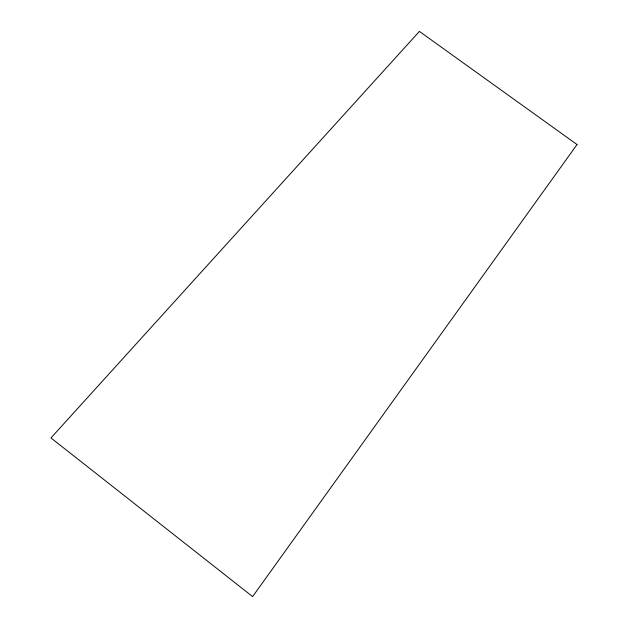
<?xml version="1.0" encoding="UTF-8"?>
<svg xmlns="http://www.w3.org/2000/svg" width="628" height="628" viewBox="0 0 628 628"><rect width="100%" height="100%" fill="white"/><g stroke="black" fill="none" stroke-linecap="round" stroke-linejoin="round"><path stroke-width="0.94" d="M577.038 144.55L252.605 596.6L50.962 437.936L419.402 31.4L577.038 144.55"/></g></svg>
